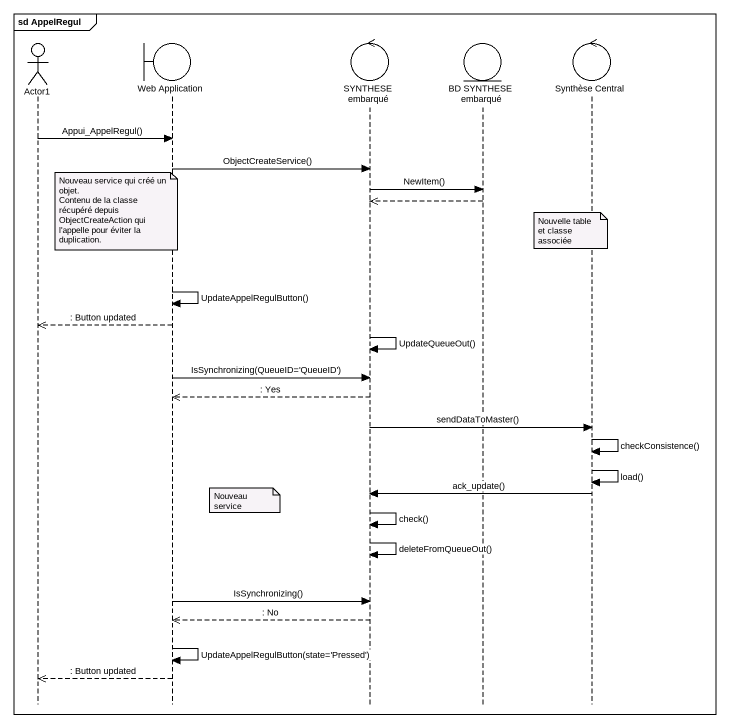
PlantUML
@startuml
mainframe sd AppelRegul
hide footbox
actor Actor1
boundary "Web Application" as Web_Application
control "SYNTHESE embarqué" as SYNTHESE_embarqué
entity "BD SYNTHESE embarqué" as BD_SYNTHESE_embarqué
control "Synthèse Central" as Synthèse_Central

Actor1 -> Web_Application : Appui_AppelRegul()
Web_Application -> SYNTHESE_embarqué : ObjectCreateService()
SYNTHESE_embarqué -> BD_SYNTHESE_embarqué : NewItem()
BD_SYNTHESE_embarqué -->> SYNTHESE_embarqué
note over Web_Application
  Nouveau service qui créé un objet.
  Contenu de la classe récupéré depuis ObjectCreateAction qui l'appelle pour éviter la duplication.
end note
note over Synthèse_Central : Nouvelle table et classe associée
Web_Application -> Web_Application : UpdateAppelRegulButton()
Web_Application -->> Actor1 : : Button updated
SYNTHESE_embarqué -> SYNTHESE_embarqué : UpdateQueueOut()
Web_Application -> SYNTHESE_embarqué : IsSynchronizing(QueueID='QueueID')
SYNTHESE_embarqué -->> Web_Application : : Yes
SYNTHESE_embarqué -> Synthèse_Central : sendDataToMaster()
Synthèse_Central -> Synthèse_Central : checkConsistence()
Synthèse_Central -> Synthèse_Central : load()
Synthèse_Central -> SYNTHESE_embarqué : ack_update()
note right of Web_Application : Nouveau service
SYNTHESE_embarqué -> SYNTHESE_embarqué : check()
SYNTHESE_embarqué -> SYNTHESE_embarqué : deleteFromQueueOut()
Web_Application -> SYNTHESE_embarqué : IsSynchronizing()
SYNTHESE_embarqué -->> Web_Application : : No
Web_Application -> Web_Application : UpdateAppelRegulButton(state='Pressed')
Web_Application -->> Actor1 : : Button updated
@enduml
